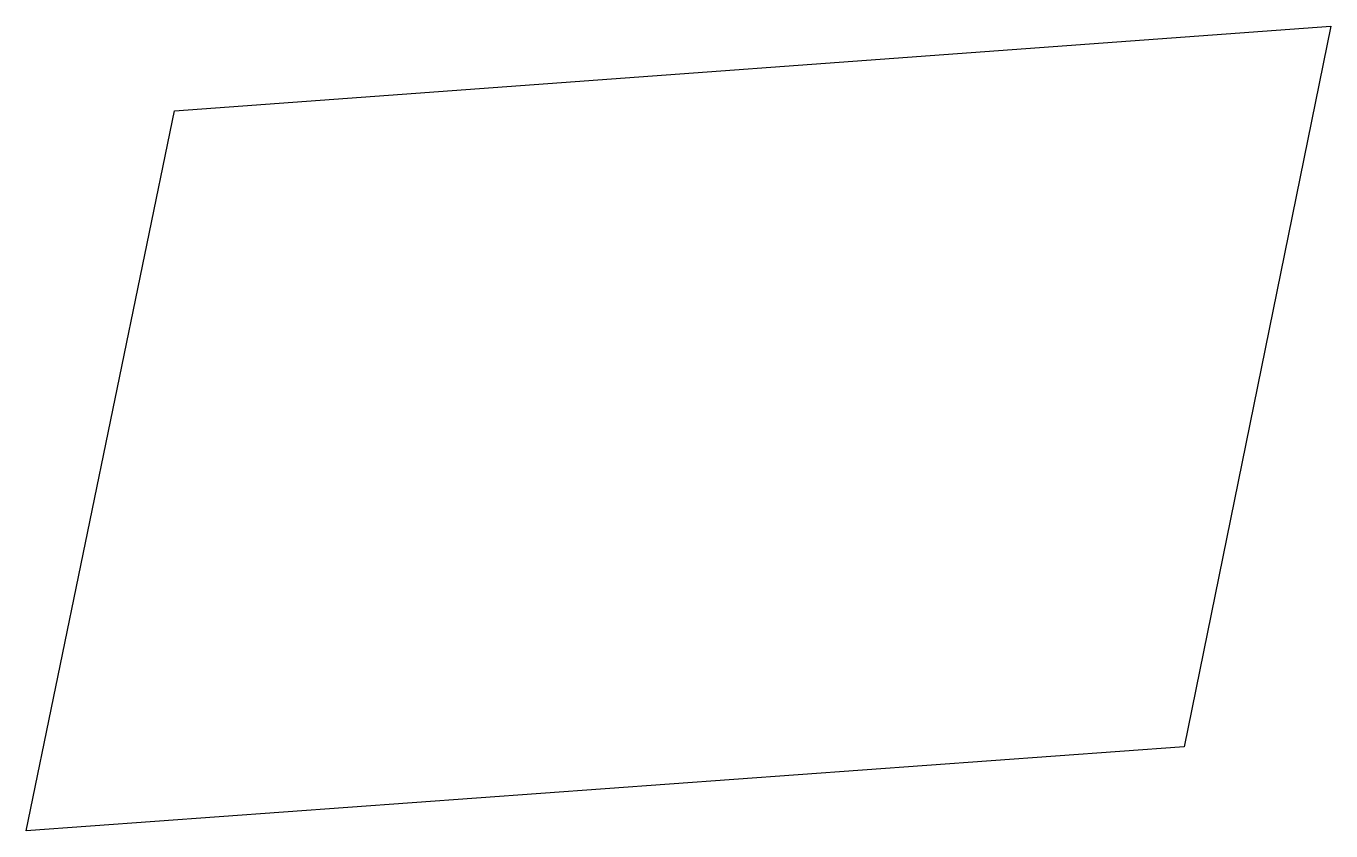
# Model space of a CAD drawing. Header units: millimetres. Extents: x 610555.6 to 610599.9, y 1319136.7 to 1319164.
import ezdxf

# ---------------------------------------------------------------- set-up
doc = ezdxf.new("R2010")
doc.units = ezdxf.units.MM

msp = doc.modelspace()

# ---------------------------------------------------------------- linework, layer by layer
at = {"flags": 128}
msp.add_lwpolyline([(610560.622, 1319161.138), (610599.923, 1319164.022), (610594.938, 1319139.537), (610555.58, 1319136.684)], close=True, dxfattribs=at)

doc.saveas('drawing.dxf')
